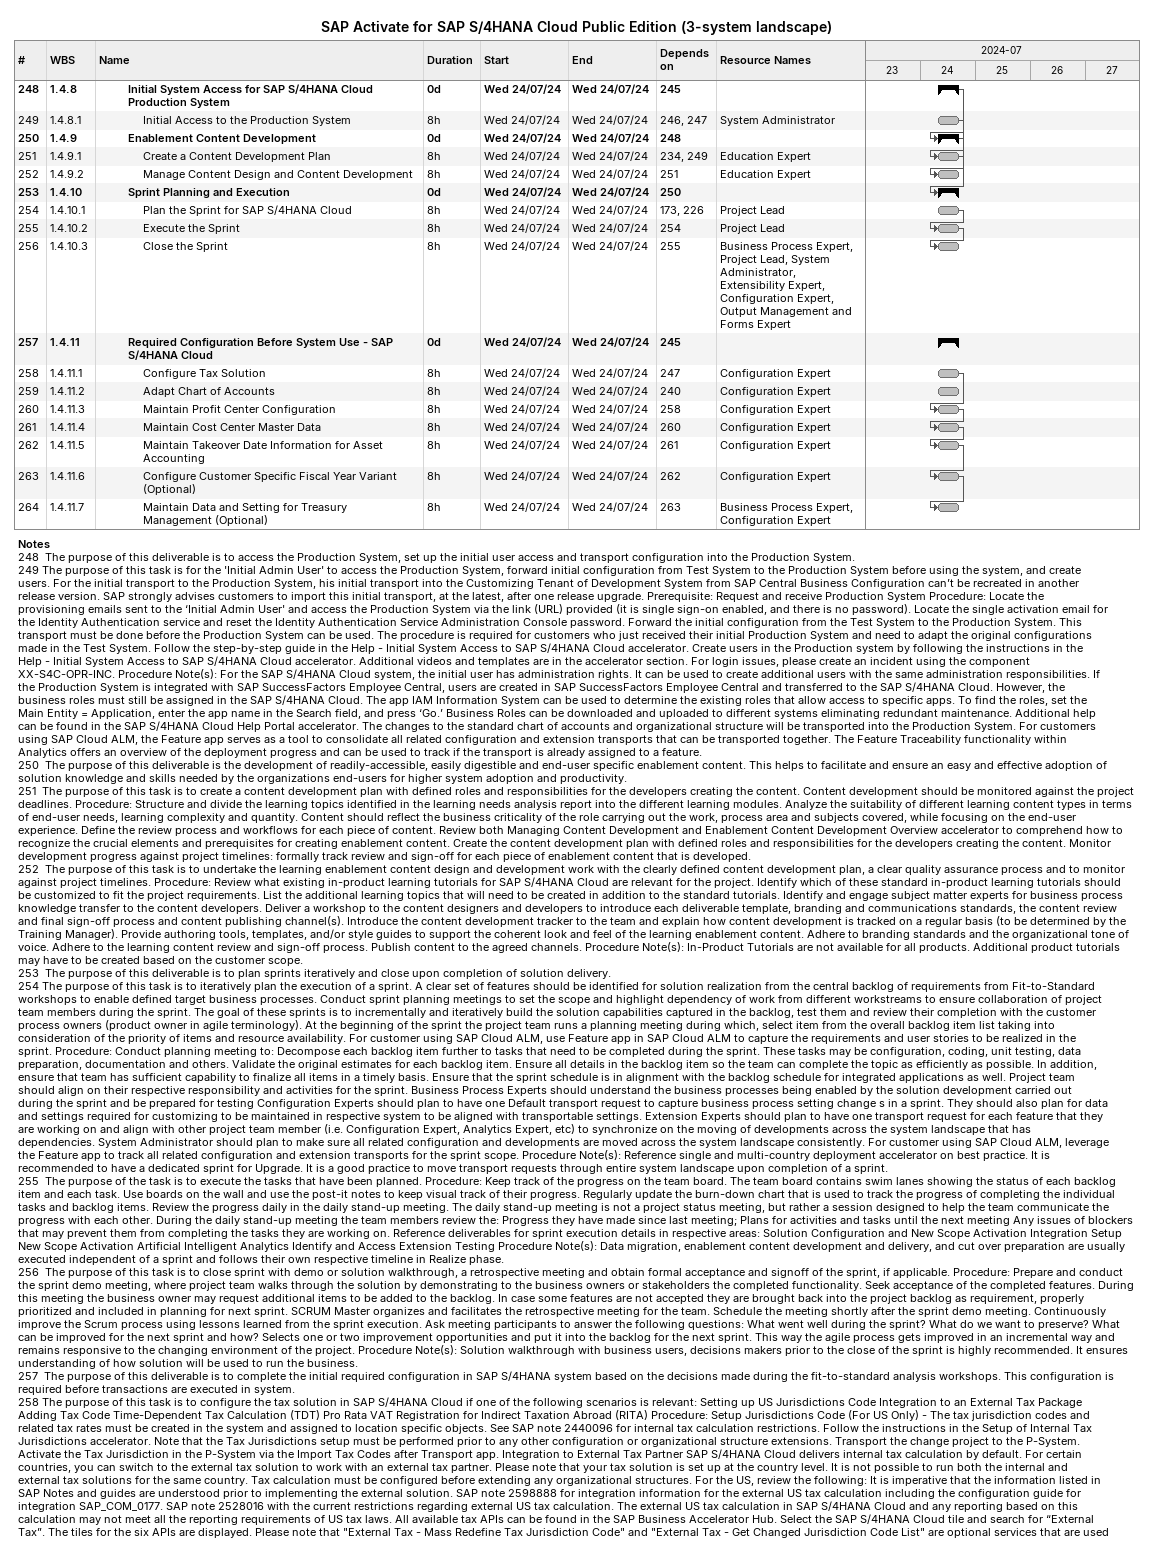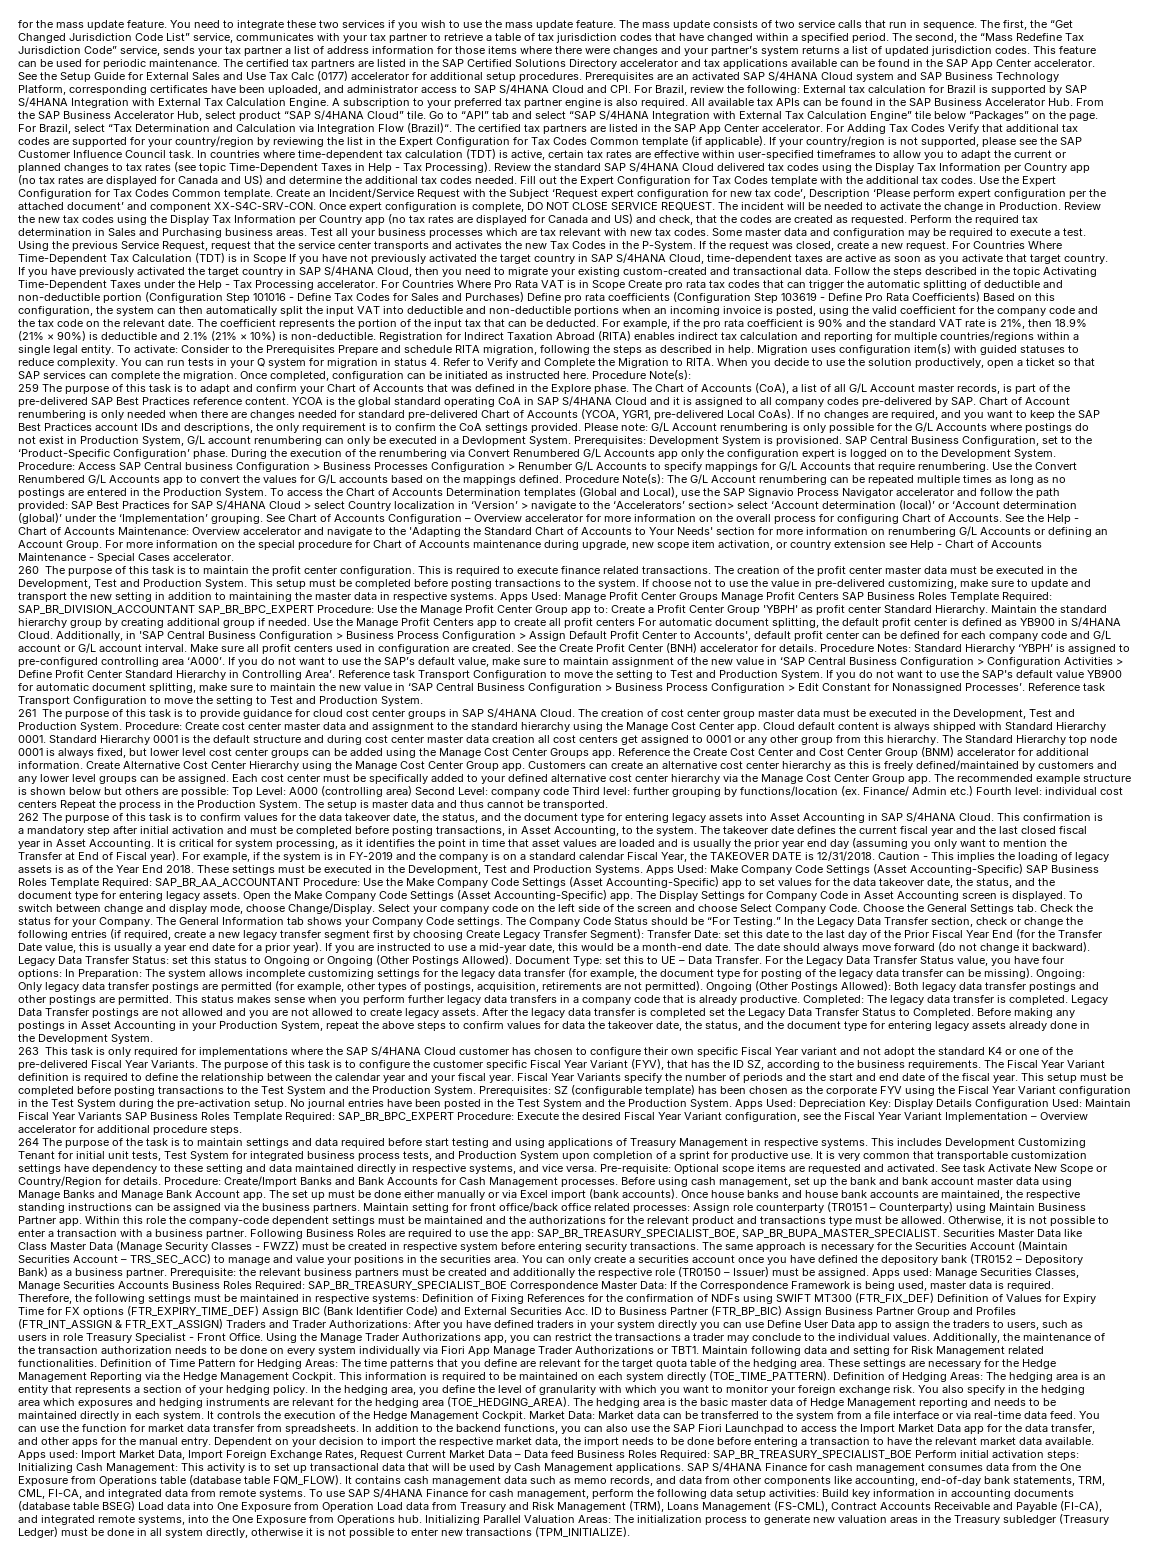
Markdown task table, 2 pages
SAP Activate for SAP S/4HANA Cloud Public Edition (3-system landscape)

| ID | WBS | Task | Duration | Start | Finish | Predecessors | Resources |
|---|---|---|---|---|---|---|---|
| 248 | 1.4.8 | **Initial System Access for SAP S/4HANA Cloud Production System** | 0d | 2024-07-24 | 2024-07-24 | 245 |  |
| 249 | 1.4.8.1 | Initial Access to the Production System | 8h | 2024-07-24 | 2024-07-24 | 246, 247 | System Administrator |
| 250 | 1.4.9 | **Enablement Content Development** | 0d | 2024-07-24 | 2024-07-24 | 248 |  |
| 251 | 1.4.9.1 | Create a Content Development Plan | 8h | 2024-07-24 | 2024-07-24 | 234, 249 | Education Expert |
| 252 | 1.4.9.2 | Manage Content Design and Content Development | 8h | 2024-07-24 | 2024-07-24 | 251 | Education Expert |
| 253 | 1.4.10 | **Sprint Planning and Execution** | 0d | 2024-07-24 | 2024-07-24 | 250 |  |
| 254 | 1.4.10.1 | Plan the Sprint for SAP S/4HANA Cloud | 8h | 2024-07-24 | 2024-07-24 | 173, 226 | Project Lead |
| 255 | 1.4.10.2 | Execute the Sprint | 8h | 2024-07-24 | 2024-07-24 | 254 | Project Lead |
| 256 | 1.4.10.3 | Close the Sprint | 8h | 2024-07-24 | 2024-07-24 | 255 | Business Process Expert, Project Lead, System Administrator, Extensibility Expert, Configuration Expert, Output Management and Forms Expert |
| 257 | 1.4.11 | **Required Configuration Before System Use - SAP S/4HANA Cloud** | 0d | 2024-07-24 | 2024-07-24 | 245 |  |
| 258 | 1.4.11.1 | Configure Tax Solution | 8h | 2024-07-24 | 2024-07-24 | 247 | Configuration Expert |
| 259 | 1.4.11.2 | Adapt Chart of Accounts | 8h | 2024-07-24 | 2024-07-24 | 240 | Configuration Expert |
| 260 | 1.4.11.3 | Maintain Profit Center Configuration | 8h | 2024-07-24 | 2024-07-24 | 258 | Configuration Expert |
| 261 | 1.4.11.4 | Maintain Cost Center Master Data | 8h | 2024-07-24 | 2024-07-24 | 260 | Configuration Expert |
| 262 | 1.4.11.5 | Maintain Takeover Date Information for Asset Accounting | 8h | 2024-07-24 | 2024-07-24 | 261 | Configuration Expert |
| 263 | 1.4.11.6 | Configure Customer Specific Fiscal Year Variant (Optional) | 8h | 2024-07-24 | 2024-07-24 | 262 | Configuration Expert |
| 264 | 1.4.11.7 | Maintain Data and Setting for Treasury Management (Optional) | 8h | 2024-07-24 | 2024-07-24 | 263 | Business Process Expert, Configuration Expert |

Notes
- 248: The purpose of this deliverable is to access the Production System, set up the initial user access and transport configuration into the Production System.
- 249: The purpose of this task is for the 'Initial Admin User' to access the Production System, forward initial configuration from Test System to the Production System before using the system, and create users. For the initial transport to the Production System, his initial transport into the Customizing Tenant of Development System from SAP Central Business Configuration can’t be recreated in another release version. SAP strongly advises customers to import this initial transport, at the latest, after one release upgrade. Prerequisite: Request and receive Production System Procedure: Locate the provisioning emails sent to the ‘Initial Admin User' and access the Production System via the link (URL) provided (it is single sign-on enabled, and there is no password). Locate the single activation email for the Identity Authentication service and reset the Identity Authentication Service Administration Console password. Forward the initial configuration from the Test System to the Production System. This transport must be done before the Production System can be used. The procedure is required for customers who just received their initial Production System and need to adapt the original configurations made in the Test System. Follow the step-by-step guide in the Help - Initial System Access to SAP S/4HANA Cloud accelerator. Create users in the Production system by following the instructions in the Help - Initial System Access to SAP S/4HANA Cloud accelerator. Additional videos and templates are in the accelerator section. For login issues, please create an incident using the component XX-S4C-OPR-INC. Procedure Note(s): For the SAP S/4HANA Cloud system, the initial user has administration rights. It can be used to create additional users with the same administration responsibilities. If the Production System is integrated with SAP SuccessFactors Employee Central, users are created in SAP SuccessFactors Employee Central and transferred to the SAP S/4HANA Cloud. However, the business roles must still be assigned in the SAP S/4HANA Cloud. The app IAM Information System can be used to determine the existing roles that allow access to specific apps. To find the roles, set the Main Entity = Application, enter the app name in the Search field, and press ‘Go.’ Business Roles can be downloaded and uploaded to different systems eliminating redundant maintenance. Additional help can be found in the SAP S/4HANA Cloud Help Portal accelerator. The changes to the standard chart of accounts and organizational structure will be transported into the Production System. For customers using SAP Cloud ALM, the Feature app serves as a tool to consolidate all related configuration and extension transports that can be transported together. The Feature Traceability functionality within Analytics offers an overview of the deployment progress and can be used to track if the transport is already assigned to a feature.
- 250: The purpose of this deliverable is the development of readily-accessible, easily digestible and end-user specific enablement content. This helps to facilitate and ensure an easy and effective adoption of solution knowledge and skills needed by the organizations end-users for higher system adoption and productivity.
- 251: The purpose of this task is to create a content development plan with defined roles and responsibilities for the developers creating the content. Content development should be monitored against the project deadlines. Procedure: Structure and divide the learning topics identified in the learning needs analysis report into the different learning modules. Analyze the suitability of different learning content types in terms of end-user needs, learning complexity and quantity. Content should reflect the business criticality of the role carrying out the work, process area and subjects covered, while focusing on the end-user experience. Define the review process and workflows for each piece of content. Review both Managing Content Development and Enablement Content Development Overview accelerator to comprehend how to recognize the crucial elements and prerequisites for creating enablement content. Create the content development plan with defined roles and responsibilities for the developers creating the content. Monitor development progress against project timelines: formally track review and sign-off for each piece of enablement content that is developed.
- 252: The purpose of this task is to undertake the learning enablement content design and development work with the clearly defined content development plan, a clear quality assurance process and to monitor against project timelines. Procedure: Review what existing in-product learning tutorials for SAP S/4HANA Cloud are relevant for the project. Identify which of these standard in-product learning tutorials should be customized to fit the project requirements. List the additional learning topics that will need to be created in addition to the standard tutorials. Identify and engage subject matter experts for business process knowledge transfer to the content developers. Deliver a workshop to the content designers and developers to introduce each deliverable template, branding and communications standards, the content review and final sign-off process and content publishing channel(s). Introduce the content development tracker to the team and explain how content development is tracked on a regular basis (to be determined by the Training Manager). Provide authoring tools, templates, and/or style guides to support the coherent look and feel of the learning enablement content. Adhere to branding standards and the organizational tone of voice. Adhere to the learning content review and sign-off process. Publish content to the agreed channels. Procedure Note(s): In-Product Tutorials are not available for all products. Additional product tutorials may have to be created based on the customer scope.
- 253: The purpose of this deliverable is to plan sprints iteratively and close upon completion of solution delivery.
- 254: The purpose of this task is to iteratively plan the execution of a sprint. A clear set of features should be identified for solution realization from the central backlog of requirements from Fit-to-Standard workshops to enable defined target business processes. Conduct sprint planning meetings to set the scope and highlight dependency of work from different workstreams to ensure collaboration of project team members during the sprint. The goal of these sprints is to incrementally and iteratively build the solution capabilities captured in the backlog, test them and review their completion with the customer process owners (product owner in agile terminology). At the beginning of the sprint the project team runs a planning meeting during which, select item from the overall backlog item list taking into consideration of the priority of items and resource availability. For customer using SAP Cloud ALM, use Feature app in SAP Cloud ALM to capture the requirements and user stories to be realized in the sprint. Procedure: Conduct planning meeting to: Decompose each backlog item further to tasks that need to be completed during the sprint. These tasks may be configuration, coding, unit testing, data preparation, documentation and others. Validate the original estimates for each backlog item. Ensure all details in the backlog item so the team can complete the topic as efficiently as possible. In addition, ensure that team has sufficient capability to finalize all items in a timely basis. Ensure that the sprint schedule is in alignment with the backlog schedule for integrated applications as well. Project team should align on their respective responsibility and activities for the sprint. Business Process Experts should understand the business processes being enabled by the solution development carried out during the sprint and be prepared for testing Configuration Experts should plan to have one Default transport request to capture business process setting change s in a sprint. They should also plan for data and settings required for customizing to be maintained in respective system to be aligned with transportable settings. Extension Experts should plan to have one transport request for each feature that they are working on and align with other project team member (i.e. Configuration Expert, Analytics Expert, etc) to synchronize on the moving of developments across the system landscape that has dependencies. System Administrator should plan to make sure all related configuration and developments are moved across the system landscape consistently. For customer using SAP Cloud ALM, leverage the Feature app to track all related configuration and extension transports for the sprint scope. Procedure Note(s): Reference single and multi-country deployment accelerator on best practice. It is recommended to have a dedicated sprint for Upgrade. It is a good practice to move transport requests through entire system landscape upon completion of a sprint.
- 255: The purpose of the task is to execute the tasks that have been planned. Procedure: Keep track of the progress on the team board. The team board contains swim lanes showing the status of each backlog item and each task. Use boards on the wall and use the post-it notes to keep visual track of their progress. Regularly update the burn-down chart that is used to track the progress of completing the individual tasks and backlog items. Review the progress daily in the daily stand-up meeting. The daily stand-up meeting is not a project status meeting, but rather a session designed to help the team communicate the progress with each other. During the daily stand-up meeting the team members review the: Progress they have made since last meeting; Plans for activities and tasks until the next meeting Any issues of blockers that may prevent them from completing the tasks they are working on. Reference deliverables for sprint execution details in respective areas: Solution Configuration and New Scope Activation Integration Setup New Scope Activation Artificial Intelligent Analytics Identify and Access Extension Testing Procedure Note(s): Data migration, enablement content development and delivery, and cut over preparation are usually executed independent of a sprint and follows their own respective timeline in Realize phase.
- 256: The purpose of this task is to close sprint with demo or solution walkthrough, a retrospective meeting and obtain formal acceptance and signoff of the sprint, if applicable. Procedure: Prepare and conduct the sprint demo meeting, where project team walks through the solution by demonstrating to the business owners or stakeholders the completed functionality. Seek acceptance of the completed features. During this meeting the business owner may request additional items to be added to the backlog. In case some features are not accepted they are brought back into the project backlog as requirement, properly prioritized and included in planning for next sprint. SCRUM Master organizes and facilitates the retrospective meeting for the team. Schedule the meeting shortly after the sprint demo meeting. Continuously improve the Scrum process using lessons learned from the sprint execution. Ask meeting participants to answer the following questions: What went well during the sprint? What do we want to preserve? What can be improved for the next sprint and how? Selects one or two improvement opportunities and put it into the backlog for the next sprint. This way the agile process gets improved in an incremental way and remains responsive to the changing environment of the project. Procedure Note(s): Solution walkthrough with business users, decisions makers prior to the close of the sprint is highly recommended. It ensures understanding of how solution will be used to run the business.
- 257: The purpose of this deliverable is to complete the initial required configuration in SAP S/4HANA system based on the decisions made during the fit-to-standard analysis workshops. This configuration is required before transactions are executed in system.
- 258: The purpose of this task is to configure the tax solution in SAP S/4HANA Cloud if one of the following scenarios is relevant: Setting up US Jurisdictions Code Integration to an External Tax Package Adding Tax Code Time-Dependent Tax Calculation (TDT) Pro Rata VAT Registration for Indirect Taxation Abroad (RITA) Procedure: Setup Jurisdictions Code (For US Only) - The tax jurisdiction codes and related tax rates must be created in the system and assigned to location specific objects. See SAP note 2440096 for internal tax calculation restrictions. Follow the instructions in the Setup of Internal Tax Jurisdictions accelerator. Note that the Tax Jurisdictions setup must be performed prior to any other configuration or organizational structure extensions. Transport the change project to the P-System. Activate the Tax Jurisdiction in the P-System via the Import Tax Codes after Transport app. Integration to External Tax Partner SAP S/4HANA Cloud delivers internal tax calculation by default. For certain countries, you can switch to the external tax solution to work with an external tax partner. Please note that your tax solution is set up at the country level. It is not possible to run both the internal and external tax solutions for the same country. Tax calculation must be configured before extending any organizational structures. For the US, review the following: It is imperative that the information listed in SAP Notes and guides are understood prior to implementing the external solution. SAP note 2598888 for integration information for the external US tax calculation including the configuration guide for integration SAP_COM_0177. SAP note 2528016 with the current restrictions regarding external US tax calculation. The external US tax calculation in SAP S/4HANA Cloud and any reporting based on this calculation may not meet all the reporting requirements of US tax laws. All available tax APIs can be found in the SAP Business Accelerator Hub. Select the SAP S/4HANA Cloud tile and search for “External Tax”. The tiles for the six APIs are displayed. Please note that "External Tax - Mass Redefine Tax Jurisdiction Code" and "External Tax - Get Changed Jurisdiction Code List" are optional services that are used for the mass update feature. You need to integrate these two services if you wish to use the mass update feature. The mass update consists of two service calls that run in sequence. The first, the “Get Changed Jurisdiction Code List” service, communicates with your tax partner to retrieve a table of tax jurisdiction codes that have changed within a specified period. The second, the “Mass Redefine Tax Jurisdiction Code” service, sends your tax partner a list of address information for those items where there were changes and your partner’s system returns a list of updated jurisdiction codes. This feature can be used for periodic maintenance. The certified tax partners are listed in the SAP Certified Solutions Directory accelerator and tax applications available can be found in the SAP App Center accelerator. See the Setup Guide for External Sales and Use Tax Calc (0177) accelerator for additional setup procedures. Prerequisites are an activated SAP S/4HANA Cloud system and SAP Business Technology Platform, corresponding certificates have been uploaded, and administrator access to SAP S/4HANA Cloud and CPI. For Brazil, review the following: External tax calculation for Brazil is supported by SAP S/4HANA Integration with External Tax Calculation Engine. A subscription to your preferred tax partner engine is also required. All available tax APIs can be found in the SAP Business Accelerator Hub. From the SAP Business Accelerator Hub, select product “SAP S/4HANA Cloud” tile. Go to “API” tab and select “SAP S/4HANA Integration with External Tax Calculation Engine” tile below “Packages” on the page. For Brazil, select “Tax Determination and Calculation via Integration Flow (Brazil)“. The certified tax partners are listed in the SAP App Center accelerator. For Adding Tax Codes Verify that additional tax codes are supported for your country/region by reviewing the list in the Expert Configuration for Tax Codes Common template (if applicable). If your country/region is not supported, please see the SAP Customer Influence Council task. In countries where time-dependent tax calculation (TDT) is active, certain tax rates are effective within user-specified timeframes to allow you to adapt the current or planned changes to tax rates (see topic Time-Dependent Taxes in Help - Tax Processing). Review the standard SAP S/4HANA Cloud delivered tax codes using the Display Tax Information per Country app (no tax rates are displayed for Canada and US) and determine the additional tax codes needed. Fill out the Expert Configuration for Tax Codes template with the additional tax codes. Use the Expert Configuration for Tax Codes Common template. Create an Incident/Service Request with the Subject ‘Request expert configuration for new tax code’, Description ‘Please perform expert configuration per the attached document’ and component XX-S4C-SRV-CON. Once expert configuration is complete, DO NOT CLOSE SERVICE REQUEST. The incident will be needed to activate the change in Production. Review the new tax codes using the Display Tax Information per Country app (no tax rates are displayed for Canada and US) and check, that the codes are created as requested. Perform the required tax determination in Sales and Purchasing business areas. Test all your business processes which are tax relevant with new tax codes. Some master data and configuration may be required to execute a test. Using the previous Service Request, request that the service center transports and activates the new Tax Codes in the P-System. If the request was closed, create a new request. For Countries Where Time-Dependent Tax Calculation (TDT) is in Scope If you have not previously activated the target country in SAP S/4HANA Cloud, time-dependent taxes are active as soon as you activate that target country. If you have previously activated the target country in SAP S/4HANA Cloud, then you need to migrate your existing custom-created and transactional data. Follow the steps described in the topic Activating Time-Dependent Taxes under the Help - Tax Processing accelerator. For Countries Where Pro Rata VAT is in Scope Create pro rata tax codes that can trigger the automatic splitting of deductible and non-deductible portion (Configuration Step 101016 - Define Tax Codes for Sales and Purchases) Define pro rata coefficients (Configuration Step 103619 - Define Pro Rata Coefficients) Based on this configuration, the system can then automatically split the input VAT into deductible and non-deductible portions when an incoming invoice is posted, using the valid coefficient for the company code and the tax code on the relevant date. The coefficient represents the portion of the input tax that can be deducted. For example, if the pro rata coefficient is 90% and the standard VAT rate is 21%, then 18.9% (21% × 90%) is deductible and 2.1% (21% × 10%) is non-deductible. Registration for Indirect Taxation Abroad (RITA) enables indirect tax calculation and reporting for multiple countries/regions within a single legal entity. To activate: Consider to the Prerequisites Prepare and schedule RITA migration, following the steps as described in help. Migration uses configuration item(s) with guided statuses to reduce complexity. You can run tests in your Q system for migration in status 4. Refer to Verify and Complete the Migration to RITA. When you decide to use the solution productively, open a ticket so that SAP services can complete the migration. Once completed, configuration can be initiated as instructed here. Procedure Note(s):
- 259: The purpose of this task is to adapt and confirm your Chart of Accounts that was defined in the Explore phase. The Chart of Accounts (CoA), a list of all G/L Account master records, is part of the pre-delivered SAP Best Practices reference content. YCOA is the global standard operating CoA in SAP S/4HANA Cloud and it is assigned to all company codes pre-delivered by SAP. Chart of Account renumbering is only needed when there are changes needed for standard pre-delivered Chart of Accounts (YCOA, YGR1, pre-delivered Local CoAs). If no changes are required, and you want to keep the SAP Best Practices account IDs and descriptions, the only requirement is to confirm the CoA settings provided. Please note: G/L Account renumbering is only possible for the G/L Accounts where postings do not exist in Production System, G/L account renumbering can only be executed in a Devlopment System. Prerequisites: Development System is provisioned. SAP Central Business Configuration, set to the ‘Product-Specific Configuration’ phase. During the execution of the renumbering via Convert Renumbered G/L Accounts app only the configuration expert is logged on to the Development System. Procedure: Access SAP Central business Configuration > Business Processes Configuration > Renumber G/L Accounts to specify mappings for G/L Accounts that require renumbering. Use the Convert Renumbered G/L Accounts app to convert the values for G/L accounts based on the mappings defined. Procedure Note(s): The G/L Account renumbering can be repeated multiple times as long as no postings are entered in the Production System. To access the Chart of Accounts Determination templates (Global and Local), use the SAP Signavio Process Navigator accelerator and follow the path provided: SAP Best Practices for SAP S/4HANA Cloud > select Country localization in ‘Version’ > navigate to the ‘Accelerators’ section> select ‘Account determination (local)’ or ‘Account determination (global)’ under the ‘Implementation’ grouping. See Chart of Accounts Configuration – Overview accelerator for more information on the overall process for configuring Chart of Accounts. See the Help - Chart of Accounts Maintenance: Overview accelerator and navigate to the 'Adapting the Standard Chart of Accounts to Your Needs' section for more information on renumbering G/L Accounts or defining an Account Group. For more information on the special procedure for Chart of Accounts maintenance during upgrade, new scope item activation, or country extension see Help - Chart of Accounts Maintenance - Special Cases accelerator.
- 260: The purpose of this task is to maintain the profit center configuration. This is required to execute finance related transactions. The creation of the profit center master data must be executed in the Development, Test and Production System. This setup must be completed before posting transactions to the system. If choose not to use the value in pre-delivered customizing, make sure to update and transport the new setting in addition to maintaining the master data in respective systems. Apps Used: Manage Profit Center Groups Manage Profit Centers SAP Business Roles Template Required: SAP_BR_DIVISION_ACCOUNTANT SAP_BR_BPC_EXPERT Procedure: Use the Manage Profit Center Group app to: Create a Profit Center Group 'YBPH' as profit center Standard Hierarchy. Maintain the standard hierarchy group by creating additional group if needed. Use the Manage Profit Centers app to create all profit centers For automatic document splitting, the default profit center is defined as YB900 in S/4HANA Cloud. Additionally, in 'SAP Central Business Configuration > Business Process Configuration > Assign Default Profit Center to Accounts', default profit center can be defined for each company code and G/L account or G/L account interval. Make sure all profit centers used in configuration are created. See the Create Profit Center (BNH) accelerator for details. Procedure Notes: Standard Hierarchy ‘YBPH’ is assigned to pre-configured controlling area ‘A000’. If you do not want to use the SAP’s default value, make sure to maintain assignment of the new value in ‘SAP Central Business Configuration > Configuration Activities > Define Profit Center Standard Hierarchy in Controlling Area’. Reference task Transport Configuration to move the setting to Test and Production System. If you do not want to use the SAP's default value YB900 for automatic document splitting, make sure to maintain the new value in ‘SAP Central Business Configuration > Business Process Configuration > Edit Constant for Nonassigned Processes’. Reference task Transport Configuration to move the setting to Test and Production System.
- 261: The purpose of this task is to provide guidance for cloud cost center groups in SAP S/4HANA Cloud. The creation of cost center group master data must be executed in the Development, Test and Production System. Procedure: Create cost center master data and assignment to the standard hierarchy using the Manage Cost Center app. Cloud default content is always shipped with Standard Hierarchy 0001. Standard Hierarchy 0001 is the default structure and during cost center master data creation all cost centers get assigned to 0001 or any other group from this hierarchy. The Standard Hierarchy top node 0001 is always fixed, but lower level cost center groups can be added using the Manage Cost Center Groups app. Reference the Create Cost Center and Cost Center Group (BNM) accelerator for additional information. Create Alternative Cost Center Hierarchy using the Manage Cost Center Group app. Customers can create an alternative cost center hierarchy as this is freely defined/maintained by customers and any lower level groups can be assigned. Each cost center must be specifically added to your defined alternative cost center hierarchy via the Manage Cost Center Group app. The recommended example structure is shown below but others are possible: Top Level: A000 (controlling area) Second Level: company code Third level: further grouping by functions/location (ex. Finance/ Admin etc.) Fourth level: individual cost centers Repeat the process in the Production System. The setup is master data and thus cannot be transported.
- 262: The purpose of this task is to confirm values for the data takeover date, the status, and the document type for entering legacy assets into Asset Accounting in SAP S/4HANA Cloud. This confirmation is a mandatory step after initial activation and must be completed before posting transactions, in Asset Accounting, to the system. The takeover date defines the current fiscal year and the last closed fiscal year in Asset Accounting. It is critical for system processing, as it identifies the point in time that asset values are loaded and is usually the prior year end day (assuming you only want to mention the Transfer at End of Fiscal year). For example, if the system is in FY-2019 and the company is on a standard calendar Fiscal Year, the TAKEOVER DATE is 12/31/2018. Caution - This implies the loading of legacy assets is as of the Year End 2018. These settings must be executed in the Development, Test and Production Systems. Apps Used: Make Company Code Settings (Asset Accounting-Specific) SAP Business Roles Template Required: SAP_BR_AA_ACCOUNTANT Procedure: Use the Make Company Code Settings (Asset Accounting-Specific) app to set values for the data takeover date, the status, and the document type for entering legacy assets. Open the Make Company Code Settings (Asset Accounting-Specific) app. The Display Settings for Company Code in Asset Accounting screen is displayed. To switch between change and display mode, choose Change/Display. Select your company code on the left side of the screen and choose Select Company Code. Choose the General Settings tab. Check the status for your Company. The General Information tab shows your Company Code settings. The Company Code Status should be “For Testing.” In the Legacy Data Transfer section, check or change the following entries (if required, create a new legacy transfer segment first by choosing Create Legacy Transfer Segment): Transfer Date: set this date to the last day of the Prior Fiscal Year End (for the Transfer Date value, this is usually a year end date for a prior year). If you are instructed to use a mid-year date, this would be a month-end date. The date should always move forward (do not change it backward). Legacy Data Transfer Status: set this status to Ongoing or Ongoing (Other Postings Allowed). Document Type: set this to UE – Data Transfer. For the Legacy Data Transfer Status value, you have four options: In Preparation: The system allows incomplete customizing settings for the legacy data transfer (for example, the document type for posting of the legacy data transfer can be missing). Ongoing: Only legacy data transfer postings are permitted (for example, other types of postings, acquisition, retirements are not permitted). Ongoing (Other Postings Allowed): Both legacy data transfer postings and other postings are permitted. This status makes sense when you perform further legacy data transfers in a company code that is already productive. Completed: The legacy data transfer is completed. Legacy Data Transfer postings are not allowed and you are not allowed to create legacy assets. After the legacy data transfer is completed set the Legacy Data Transfer Status to Completed. Before making any postings in Asset Accounting in your Production System, repeat the above steps to confirm values for data the takeover date, the status, and the document type for entering legacy assets already done in the Development System.
- 263: This task is only required for implementations where the SAP S/4HANA Cloud customer has chosen to configure their own specific Fiscal Year variant and not adopt the standard K4 or one of the pre-delivered Fiscal Year Variants. The purpose of this task is to configure the customer specific Fiscal Year Variant (FYV), that has the ID SZ, according to the business requirements. The Fiscal Year Variant definition is required to define the relationship between the calendar year and your fiscal year. Fiscal Year Variants specify the number of periods and the start and end date of the fiscal year. This setup must be completed before posting transactions to the Test System and the Production System. Prerequisites: SZ (configurable template) has been chosen as the corporate FYV using the Fiscal Year Variant configuration in the Test System during the pre-activation setup. No journal entries have been posted in the Test System and the Production System. Apps Used: Depreciation Key: Display Details Configuration Used: Maintain Fiscal Year Variants SAP Business Roles Template Required: SAP_BR_BPC_EXPERT Procedure: Execute the desired Fiscal Year Variant configuration, see the Fiscal Year Variant Implementation – Overview accelerator for additional procedure steps.
- 264: The purpose of the task is to maintain settings and data required before start testing and using applications of Treasury Management in respective systems. This includes Development Customizing Tenant for initial unit tests, Test System for integrated business process tests, and Production System upon completion of a sprint for productive use. It is very common that transportable customization settings have dependency to these setting and data maintained directly in respective systems, and vice versa. Pre-requisite: Optional scope items are requested and activated. See task Activate New Scope or Country/Region for details. Procedure: Create/Import Banks and Bank Accounts for Cash Management processes. Before using cash management, set up the bank and bank account master data using Manage Banks and Manage Bank Account app. The set up must be done either manually or via Excel import (bank accounts). Once house banks and house bank accounts are maintained, the respective standing instructions can be assigned via the business partners. Maintain setting for front office/back office related processes: Assign role counterparty (TR0151 – Counterparty) using Maintain Business Partner app. Within this role the company-code dependent settings must be maintained and the authorizations for the relevant product and transactions type must be allowed. Otherwise, it is not possible to enter a transaction with a business partner. Following Business Roles are required to use the app: SAP_BR_TREASURY_SPECIALIST_BOE, SAP_BR_BUPA_MASTER_SPECIALIST. Securities Master Data like Class Master Data (Manage Security Classes - FWZZ) must be created in respective system before entering security transactions. The same approach is necessary for the Securities Account (Maintain Securities Account – TRS_SEC_ACC) to manage and value your positions in the securities area. You can only create a securities account once you have defined the depository bank (TR0152 – Depository Bank) as a business partner. Prerequisite: the relevant business partners must be created and additionally the respective role (TR0150 – Issuer) must be assigned. Apps used: Manage Securities Classes, Manage Securities Accounts Business Roles Required: SAP_BR_TREASURY_SPECIALIST_BOE Correspondence Master Data: If the Correspondence Framework is being used, master data is required. Therefore, the following settings must be maintained in respective systems: Definition of Fixing References for the confirmation of NDFs using SWIFT MT300 (FTR_FIX_DEF) Definition of Values for Expiry Time for FX options (FTR_EXPIRY_TIME_DEF) Assign BIC (Bank Identifier Code) and External Securities Acc. ID to Business Partner (FTR_BP_BIC) Assign Business Partner Group and Profiles (FTR_INT_ASSIGN & FTR_EXT_ASSIGN) Traders and Trader Authorizations: After you have defined traders in your system directly you can use Define User Data app to assign the traders to users, such as users in role Treasury Specialist - Front Office. Using the Manage Trader Authorizations app, you can restrict the transactions a trader may conclude to the individual values. Additionally, the maintenance of the transaction authorization needs to be done on every system individually via Fiori App Manage Trader Authorizations or TBT1. Maintain following data and setting for Risk Management related functionalities. Definition of Time Pattern for Hedging Areas: The time patterns that you define are relevant for the target quota table of the hedging area. These settings are necessary for the Hedge Management Reporting via the Hedge Management Cockpit. This information is required to be maintained on each system directly (TOE_TIME_PATTERN). Definition of Hedging Areas: The hedging area is an entity that represents a section of your hedging policy. In the hedging area, you define the level of granularity with which you want to monitor your foreign exchange risk. You also specify in the hedging area which exposures and hedging instruments are relevant for the hedging area (TOE_HEDGING_AREA). The hedging area is the basic master data of Hedge Management reporting and needs to be maintained directly in each system. It controls the execution of the Hedge Management Cockpit. Market Data: Market data can be transferred to the system from a file interface or via real-time data feed. You can use the function for market data transfer from spreadsheets. In addition to the backend functions, you can also use the SAP Fiori Launchpad to access the Import Market Data app for the data transfer, and other apps for the manual entry. Dependent on your decision to import the respective market data, the import needs to be done before entering a transaction to have the relevant market data available. Apps used: Import Market Data, Import Foreign Exchange Rates, Request Current Market Data – Data feed Business Roles Required: SAP_BR_TREASURY_SPECIALIST_BOE Perform initial activation steps: Initializing Cash Management: This activity is to set up transactional data that will be used by Cash Management applications. SAP S/4HANA Finance for cash management consumes data from the One Exposure from Operations table (database table FQM_FLOW). It contains cash management data such as memo records, and data from other components like accounting, end-of-day bank statements, TRM, CML, FI-CA, and integrated data from remote systems. To use SAP S/4HANA Finance for cash management, perform the following data setup activities: Build key information in accounting documents (database table BSEG) Load data into One Exposure from Operation Load data from Treasury and Risk Management (TRM), Loans Management (FS-CML), Contract Accounts Receivable and Payable (FI-CA), and integrated remote systems, into the One Exposure from Operations hub. Initializing Parallel Valuation Areas: The initialization process to generate new valuation areas in the Treasury subledger (Treasury Ledger) must be done in all system directly, otherwise it is not possible to enter new transactions (TPM_INITIALIZE).
